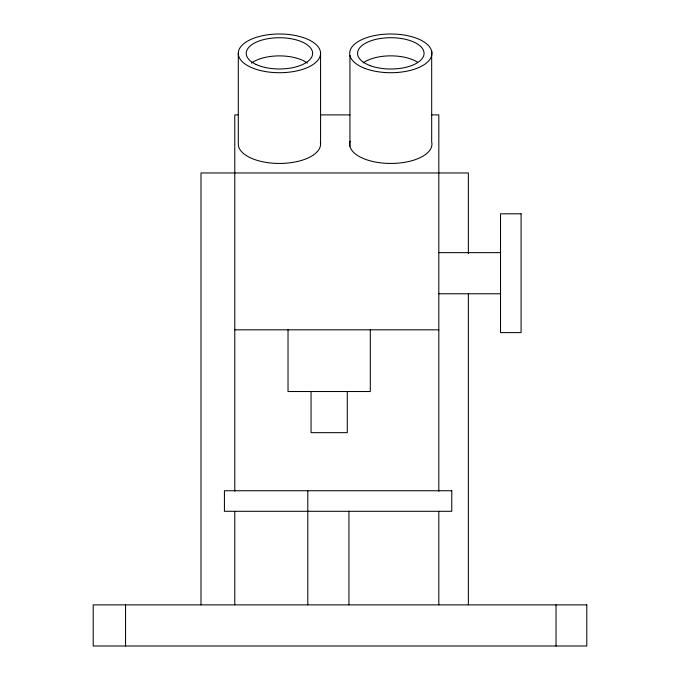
<?xml version="1.0" encoding="UTF-8"?>
<svg xmlns="http://www.w3.org/2000/svg" width="680" height="680" viewBox="0 0 680 680"><rect width="100%" height="100%" fill="white"/><g stroke="black" fill="none" stroke-linecap="round" stroke-linejoin="round"><path stroke-width="1.02" d="M237.949 114.894L234.778 114.894L234.778 491.24M320.416 114.894L350.013 114.894M431.426 114.894L438.821 114.894L438.821 491.24M438.821 252.645L500.522 252.645M438.821 293.777L500.522 293.777M234.778 329.825L438.821 329.825M556.036 604.869L556.036 646M468.358 253.614L468.358 172.966L200.991 172.966L200.991 604.869M468.358 293.938L468.358 604.869M438.821 511.419L438.821 604.869M431.681 51.17L431.681 141.907A41.132 19.354 0 0 1 390.074 163.446A41.132 19.354 0 0 1 350.132 141.227M370.302 329.825L370.302 391.527L288.031 391.527L288.031 329.825M349.936 55.539L349.936 146.276M348.933 511.3L348.933 604.869M347.276 391.527L347.276 432.659L311.058 432.659L311.058 391.527M320.569 53.355A41.132 19.354 0 0 1 258.868 70.125A41.132 19.354 0 0 1 258.868 36.592A41.132 19.354 0 0 1 320.569 53.355L320.569 144.092M307.802 490.739L307.802 604.869M238.298 53.355L238.298 144.092A41.132 19.354 0 0 0 281.579 163.421A41.132 19.354 0 0 0 320.339 142.069M234.778 511.419L234.778 604.869M125.553 604.869L125.553 646M251.439 63.112A33.192 15.623 0 0 1 307.428 63.112M363.094 62.858A33.243 15.649 0 0 1 417.546 62.203M521.092 213.809L500.522 213.809L500.522 332.613L521.092 332.613L521.092 213.809M451.767 490.739L224.425 490.739L224.425 511.3L451.767 511.3L451.767 490.739M586.798 604.869L93.203 604.869L93.203 646L586.798 646L586.798 604.869M365.194 68.502A41.132 19.354 0 0 0 431.486 56.228A41.132 19.354 0 0 0 375.751 35.343A41.132 19.354 0 0 0 365.194 68.502M370.099 65.603A33.243 15.649 0 0 0 423.691 55.675A33.243 15.649 0 0 0 378.632 38.794A33.243 15.649 0 0 0 370.099 65.603M255.96 64.404A33.192 15.623 0 0 0 311.491 57.401A33.192 15.623 0 0 0 270.844 38.267A33.192 15.623 0 0 0 255.96 64.404"/></g></svg>
